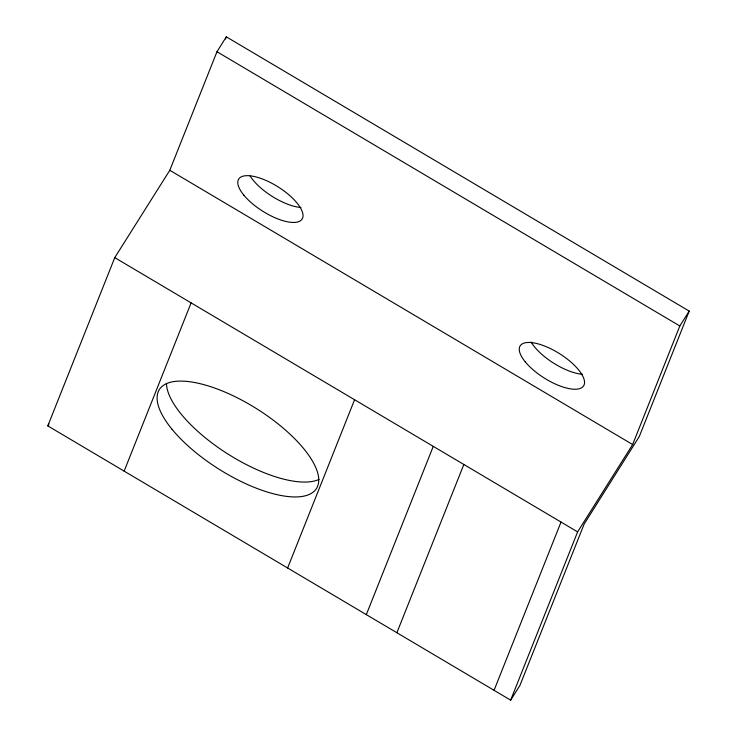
<?xml version="1.0" encoding="UTF-8"?>
<svg xmlns="http://www.w3.org/2000/svg" width="737" height="737" viewBox="0 0 737 737"><rect width="100%" height="100%" fill="white"/><g stroke="black" fill="none" stroke-linecap="round" stroke-linejoin="round"><path stroke-width="1.11" d="M47.804 425.894L114.76 257.637L169.796 170.284L216.973 51.728L226.342 36.85L689.196 311.106L639.283 436.544L584.155 524.044L519.935 685.41L510.658 700.15L47.804 425.894L48.955 424.042M225.504 38.978L226.342 36.85M124.148 471.127L191.104 302.87M287.623 567.997L354.58 399.74M366.317 614.621L433.273 446.364M396.884 632.733L463.84 464.476M494.057 690.32L561.014 522.063M510.658 700.15L577.615 531.893L632.65 444.54L679.827 325.984L689.196 311.106M216.973 51.728L679.827 325.984M169.796 170.284L632.65 444.54M114.76 257.637L577.615 531.893M300.963 207.502A37.495 14.381 32.2 0 1 250.147 176.051M319.13 479.336A92.834 35.606 32.2 0 1 228.599 454.462A92.834 35.606 32.2 0 1 166.47 383.47M582.451 374.295A37.495 14.381 32.2 0 1 531.147 342.032M525.324 361.95A37.495 14.381 32.2 0 0 581.594 387.782A37.495 14.381 32.2 0 0 548.779 347.818A37.495 14.381 32.2 0 0 525.324 361.95M243.836 195.158A37.495 14.381 32.2 0 0 300.097 220.989A37.495 14.381 32.2 0 0 267.282 181.026A37.495 14.381 32.2 0 0 243.836 195.158M172.099 429.358A92.834 35.606 32.2 0 0 311.429 493.32A92.834 35.606 32.2 0 0 230.174 394.378A92.834 35.606 32.2 0 0 172.099 429.358"/></g></svg>
